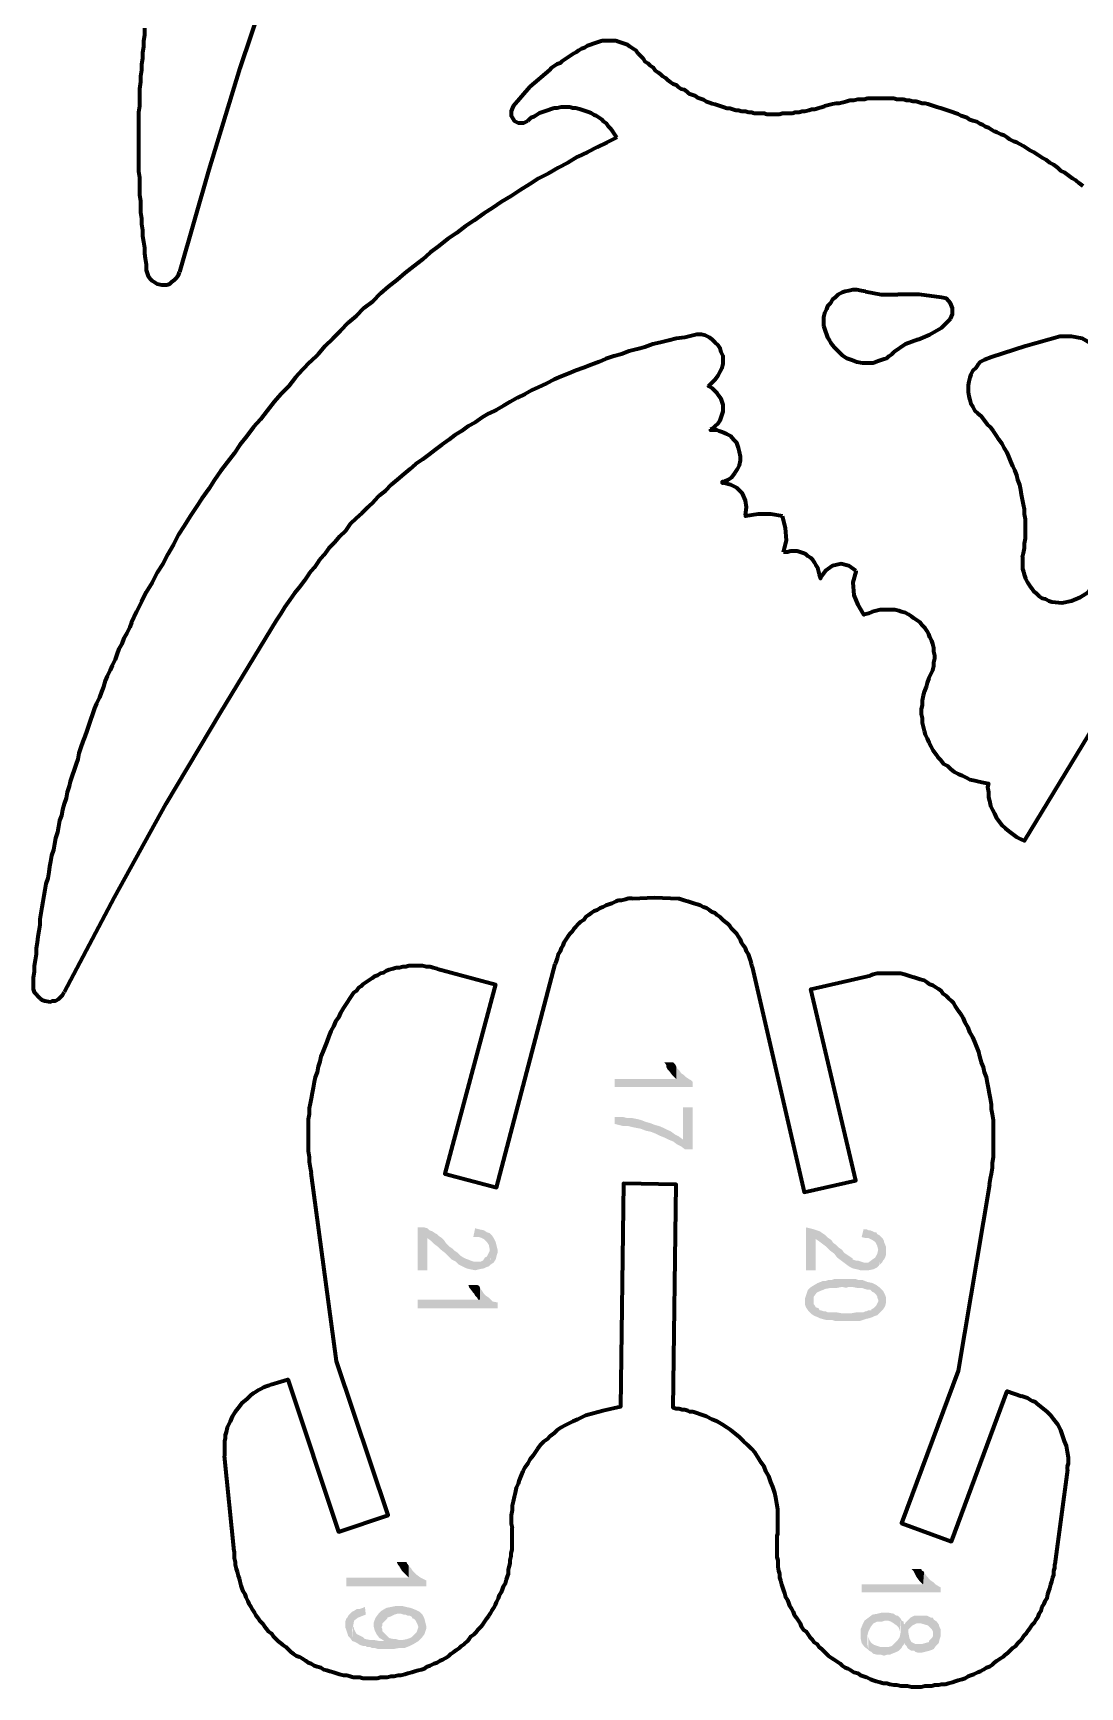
# Model space of a CAD drawing. Header units: inches. Extents: x -281 to 265, y -346 to 364.
# Drawn here: x -256.5 to -77.7, y -85.2 to 197.3 of the extents above; entities that cross this region are included whole.
import ezdxf

# ---------------------------------------------------------------- set-up
doc = ezdxf.new("R2010")
doc.units = ezdxf.units.IN
doc.layers.add('H', color=7, linetype='CONTINUOUS', lineweight=100)
doc.layers.add('P', color=250, linetype='CONTINUOUS', lineweight=100)

msp = doc.modelspace()

# ---------------------------------------------------------------- hatches: boundary and pattern name
at = {"layer": 'H', "linetype": 'CONTINUOUS'}
for points in [[(-143.83, 17.33), (-143.83, 18.17), (-144.17, 18.5), (-144.5, 18.67), (-145, 19), (-145.33, 19.33), (-145.83, 19.67), (-146.17, 20.17), (-146.5, 20.5), (-146.67, 20.83), (-146.67, 18.67), (-157.17, 18.67), (-157.17, 17.33)], [(-146.67, 20.83), (-146.83, 21.17), (-147.17, 21.5), (-148.67, 21.5), (-148.33, 21), (-148.33, 20.67), (-148.17, 20.33), (-147.83, 20), (-147.33, 19.33), (-146.67, 18.67)], [(-143.83, 6.67), (-143.83, 13.83), (-145.5, 13.83), (-145.5, 8.33), (-146.17, 8.83), (-146.83, 9.17), (-147.5, 9.67), (-148.17, 10), (-148.83, 10.33), (-149.67, 10.67), (-150.33, 10.83), (-151.17, 11.17), (-151.83, 11.33), (-152.67, 11.67), (-153.33, 11.83), (-154.17, 12), (-155, 12), (-155.67, 12.17), (-156.5, 12.17), (-157.17, 12.17), (-157.17, 11), (-156.5, 10.83), (-155.83, 10.67), (-155, 10.67), (-154.33, 10.5), (-153.5, 10.33), (-152.67, 10.17), (-151.83, 9.83), (-151, 9.67), (-150.17, 9.33), (-149.5, 9), (-148.67, 8.67), (-148, 8.33), (-147.17, 8), (-146.5, 7.5), (-145.83, 7.17), (-145.17, 6.67)], [(-178.33, -13), (-178.5, -10.5), (-178.5, -10.67), (-178.83, -11.33), (-179, -11.67), (-179.33, -11.83), (-179.67, -12.33), (-180, -12.5), (-180.33, -12.5), (-181, -12.5), (-181.33, -12.5), (-181.83, -12.33), (-182.17, -12.17), (-182.67, -12), (-183, -11.83), (-183.5, -11.5), (-183.83, -11.17), (-184, -11), (-184.5, -10.67), (-184.83, -10.33), (-185.33, -10), (-185.67, -9.67), (-186, -9.33), (-186.33, -8.83), (-186.67, -8.5), (-187.17, -8.17), (-187.5, -7.83), (-187.83, -7.67), (-188.33, -7.33), (-188.83, -7.17), (-189.17, -6.83), (-189.67, -6.67), (-190.17, -6.67), (-190.83, -6.67), (-190.83, -14), (-189.17, -14), (-189.17, -8.5), (-188.5, -9), (-188, -9.5), (-187.33, -10), (-186.83, -10.5), (-186.17, -11), (-185.67, -11.5), (-185, -12.17), (-184.33, -12.5), (-183.83, -13), (-183.17, -13.33), (-182.5, -13.67), (-181.83, -13.83), (-181, -14), (-180.33, -13.83), (-179.5, -13.67), (-179.17, -13.5), (-178.67, -13.33)], [(-177.17, -10.5), (-177.33, -9.83), (-177.5, -9.17), (-177.83, -8.5), (-178.17, -8), (-178.5, -7.67), (-179, -7.5), (-179.5, -7.17), (-180.33, -7), (-181, -6.83), (-181.33, -8.33), (-180.83, -8.33), (-180.33, -8.33), (-179.83, -8.5), (-179.5, -8.67), (-179, -9.17), (-178.67, -9.67), (-178.5, -10.5), (-178.5, -11.17), (-178.33, -12.17), (-178.33, -13), (-177.83, -12.67), (-177.5, -12.17), (-177.33, -11.5), (-177.17, -11)], [(-112, -13.17), (-112.17, -10.5), (-112.33, -11.17), (-112.67, -11.83), (-113.17, -12.17), (-113.83, -12.67), (-114.33, -12.67), (-114.67, -12.67), (-115.17, -12.5), (-115.67, -12.33), (-116, -12.33), (-116.5, -12.17), (-116.5, -12), (-117, -11.67), (-117.5, -11.33), (-118, -11), (-118.33, -10.5), (-118.83, -10.17), (-119.33, -9.67), (-119.83, -9.33), (-120.17, -8.83), (-120.67, -8.5), (-121.17, -8), (-121.67, -7.67), (-122.17, -7.33), (-122.67, -7.17), (-123.17, -7), (-123.83, -6.83), (-124.5, -6.67), (-124.5, -14), (-122.83, -14), (-122.83, -8.67), (-122.33, -9), (-121.67, -9.5), (-121, -10), (-120.33, -10.67), (-119.67, -11.17), (-119.17, -11.83), (-118.5, -12.33), (-117.83, -12.83), (-117.17, -13.33), (-116.5, -13.67), (-115.83, -13.83), (-115.17, -14), (-114.5, -14), (-113.83, -14), (-113, -13.83), (-112.33, -13.5)], [(-110.83, -10.5), (-110.83, -10), (-111.17, -9.17), (-111.17, -9), (-111.33, -8.67), (-111.83, -8.17), (-112, -8), (-112.33, -7.83), (-112.5, -7.5), (-112.83, -7.5), (-113.17, -7.33), (-113.5, -7.17), (-113.83, -7.17), (-114.17, -7), (-114.67, -7), (-115, -8.33), (-114.33, -8.5), (-113.83, -8.5), (-113.5, -8.67), (-113.17, -8.83), (-112.67, -9.17), (-112.33, -9.83), (-112.17, -10.5), (-112.17, -11.33), (-112.17, -11.67), (-112.17, -12.17), (-112, -12.67), (-112, -13.17), (-111.5, -12.67), (-111.33, -12.33), (-111.17, -12.17), (-111, -11.83), (-110.83, -11.33), (-110.83, -11)], [(-180.17, -17), (-180.33, -16.67), (-180.67, -16.5), (-182.17, -16.5), (-182, -17), (-181.83, -17.17), (-181.33, -17.83), (-181.17, -18), (-181, -18.33), (-180.67, -18.67), (-180.5, -19), (-180.17, -19)], [(-112.17, -21.5), (-112.17, -19), (-112.17, -19.33), (-112.33, -19.67), (-112.5, -20), (-113, -20.5), (-113.33, -20.67), (-113.33, -20.83), (-113.5, -20.83), (-113.83, -20.83), (-114.17, -21), (-114.33, -21), (-114.67, -21.17), (-115, -21.17), (-115.5, -21.17), (-115.83, -21.17), (-116.67, -21.33), (-117.5, -21.33), (-118.5, -21.33), (-119.33, -21.17), (-120.17, -21.17), (-120.5, -21.17), (-120.83, -21.17), (-121.17, -21), (-121.5, -21), (-122, -20.83), (-122.17, -20.83), (-122.33, -20.5), (-122.83, -20.33), (-123, -20), (-123.17, -19.83), (-123.17, -19.5), (-123.17, -19.17), (-123.33, -16.67), (-123.83, -17), (-124.17, -17.33), (-124.33, -17.83), (-124.5, -18.33), (-124.67, -18.83), (-124.67, -19.33), (-124.67, -19.83), (-124.5, -20.33), (-124.17, -20.83), (-123.83, -21.17), (-123.5, -21.5), (-123, -21.83), (-122.5, -22), (-122.17, -22.17), (-121.67, -22.33), (-121, -22.5), (-120.67, -22.5), (-120, -22.5), (-119.5, -22.67), (-119, -22.67), (-118.33, -22.67), (-117.83, -22.67), (-117.17, -22.67), (-116.67, -22.67), (-116, -22.67), (-115.33, -22.67), (-114.83, -22.5), (-114.33, -22.33), (-113.67, -22.17), (-113.17, -22), (-112.83, -21.83), (-112.33, -21.67)], [(-110.83, -19), (-110.83, -18.67), (-111, -18.17), (-111.33, -17.5), (-111.83, -17), (-112.5, -16.5), (-113.17, -16.17), (-114, -16), (-114.83, -15.67), (-115.5, -15.67), (-116, -15.5), (-116.5, -15.5), (-117, -15.5), (-117.5, -15.5), (-118, -15.5), (-118.5, -15.5), (-119, -15.5), (-119.67, -15.5), (-120.17, -15.67), (-120.67, -15.67), (-121.17, -15.83), (-121.67, -15.83), (-122, -16), (-122.5, -16.17), (-123.33, -16.67), (-123.17, -19.17), (-123.17, -18.5), (-122.67, -17.83), (-122, -17.5), (-121.5, -17.33), (-121.17, -17.17), (-120.17, -17), (-119.67, -17), (-119.17, -17), (-118.33, -16.83), (-117.67, -17), (-117.17, -16.83), (-116.67, -16.83), (-115.83, -17), (-115, -17), (-114.5, -17.17), (-114, -17.33), (-113.83, -17.33), (-113.5, -17.33), (-113.33, -17.5), (-113.17, -17.67), (-112.83, -17.83), (-112.5, -18.17), (-112.33, -18.5), (-112.33, -18.67), (-112.17, -19), (-112.17, -21.5), (-111.67, -21), (-111.33, -20.67), (-111, -20.17), (-110.83, -19.5)], [(-177.17, -20.5), (-177.17, -19.5), (-178, -19.33), (-178.33, -19), (-178.67, -18.67), (-179.17, -18.33), (-179.5, -18), (-179.83, -17.5), (-180.17, -17), (-180.17, -19), (-190.83, -19), (-190.83, -20.5)], [(-189.33, -68), (-189.33, -67), (-190, -66.67), (-190.33, -66.5), (-191, -66), (-191.67, -65.33), (-192, -64.83), (-192.33, -64.5), (-192.33, -66.5), (-203, -66.5), (-203, -68)], [(-192.33, -64.5), (-192.67, -64), (-192.67, -63.83), (-194.33, -63.83), (-194.33, -64), (-194.17, -64.33), (-194, -64.5), (-193.5, -65.33), (-192.33, -66.5)], [(-101.5, -69), (-101.5, -68.17), (-101.83, -68), (-102.33, -67.67), (-102.67, -67.33), (-103.17, -67), (-103.5, -66.67), (-103.83, -66.33), (-104.17, -65.83), (-104.33, -65.5), (-104.5, -67.67), (-115, -67.67), (-115, -69)], [(-104.33, -65.5), (-104.67, -65.33), (-104.83, -65), (-106.5, -65), (-106.17, -65.33), (-106, -65.67), (-105.67, -66.33), (-105.17, -67), (-104.5, -67.67)], [(-199.67, -72.83), (-199.83, -71.5), (-200.17, -71.67), (-200.67, -71.83), (-201.17, -71.83), (-201.67, -72.17), (-202, -72.33), (-202.67, -73), (-202.83, -73.33), (-203, -73.5), (-203.17, -74), (-203.17, -74.5), (-203.17, -75), (-203, -75.5), (-202.83, -76), (-202.67, -76.5), (-202.33, -76.83), (-202, -77.33), (-202, -76.33), (-202, -75.5), (-201.83, -74.67), (-201.67, -73.83), (-201, -73.33), (-200.17, -73)], [(-189.33, -74.83), (-189.5, -74.17), (-189.67, -73.5), (-190, -72.83), (-190.5, -72.33), (-190.67, -72.83), (-190.67, -73.33), (-190.67, -74.17), (-190.67, -74.83), (-190.83, -75.33), (-191, -75.83), (-191.33, -76.17), (-191.83, -76.67), (-192.17, -76.83), (-192.67, -77), (-193.5, -77.17), (-194, -77.17), (-194.5, -77), (-194.83, -77), (-195.67, -76.83), (-196, -76.5), (-196.33, -76.17), (-196.5, -77.33), (-197.33, -77.33), (-198.17, -77.17), (-198.83, -77.17), (-199.67, -77), (-199.83, -77), (-200.17, -76.67), (-200.5, -76.5), (-200.83, -76.33), (-201.17, -76.17), (-201.33, -76), (-201.5, -75.67), (-201.67, -75.33), (-201.67, -75.17), (-201.83, -74.83), (-202, -77.33), (-201.5, -77.5), (-201.17, -77.67), (-200.67, -78), (-200.17, -78.17), (-200, -78.17), (-199.67, -78.17), (-199.5, -78.33), (-199, -78.33), (-198.67, -78.5), (-198.17, -78.5), (-197.67, -78.67), (-196.83, -78.67), (-195.83, -78.67), (-195.33, -78.67), (-194.83, -78.67), (-193.83, -78.5), (-193, -78.5), (-192.17, -78.17), (-191.5, -77.83), (-190.67, -77.33), (-190.17, -76.83), (-189.67, -76.17), (-189.5, -75.67), (-189.33, -75.17)], [(-196.33, -76.17), (-196.83, -75.67), (-196.83, -75.33), (-197, -75), (-197, -72.17), (-197.5, -72.67), (-198, -73.33), (-198.33, -74.17), (-198.33, -74.83), (-198.17, -75.5), (-197.83, -76.17), (-197.33, -76.83), (-197, -77), (-196.5, -77.33)], [(-190.5, -72.33), (-191.17, -72), (-192, -71.67), (-192.83, -71.5), (-193.5, -71.33), (-194.5, -71.33), (-195.33, -71.5), (-196.17, -71.67), (-197, -72.17), (-197, -75), (-196.83, -74.67), (-196.83, -74.33), (-196.5, -74), (-196, -73.5), (-196, -73.33), (-195.5, -73.17), (-194.83, -72.83), (-194.33, -72.67), (-193.67, -72.67), (-193.17, -72.83), (-192.83, -72.83), (-192.5, -73), (-192.17, -73), (-191.83, -73.17), (-191.67, -73.5), (-191.5, -73.5), (-191.17, -73.83), (-191, -74.17), (-190.83, -74.5), (-190.67, -75)], [(-108.33, -73.5), (-108.83, -73), (-109, -73), (-109.33, -72.83), (-109.5, -72.67), (-110.33, -72.5), (-110.83, -72.5), (-111.67, -72.5), (-112.33, -72.67), (-113.17, -72.83), (-113.83, -73.33), (-114.5, -73.83), (-114.83, -74.5), (-115.17, -75.33), (-115.17, -76), (-115.17, -76.83), (-115, -77.67), (-114.5, -78.33), (-113.83, -78.83), (-114, -78), (-114, -77.17), (-114, -76.33), (-113.83, -75.67), (-113.5, -75), (-113, -74.33), (-112.33, -74), (-112, -74), (-111.5, -74), (-111, -73.83), (-110.5, -73.83), (-110, -74), (-109.5, -74.33), (-109, -74.67), (-108.67, -75), (-108.5, -75.5), (-108.5, -76)], [(-101.5, -76), (-101.5, -75.33), (-101.67, -75), (-101.83, -74.5), (-102.17, -74), (-102.67, -73.67), (-102.83, -73.33), (-103.17, -73.33), (-103.5, -73.17), (-103.83, -73), (-104.17, -73), (-105.67, -73), (-106, -73), (-106.67, -73.33), (-107.5, -74.17), (-107.67, -74.5), (-107.83, -74.33), (-107.83, -74), (-108.17, -73.83), (-108.33, -73.5), (-108.33, -74.33), (-108.33, -75.17), (-108.33, -75.83), (-108.5, -76.67), (-108.83, -77.17), (-109.33, -77.67), (-109.83, -78.17), (-110.33, -78.33), (-110.83, -78.33), (-111.33, -78.33), (-111.83, -78.33), (-112.33, -78.17), (-112.83, -78), (-113.33, -77.67), (-113.67, -77.17), (-113.83, -76.67), (-113.83, -76), (-113.83, -78.83), (-113.67, -79), (-113.33, -79.17), (-113, -79.5), (-112.33, -79.67), (-111.67, -79.67), (-111.17, -79.83), (-110.67, -79.67), (-110.17, -79.67), (-109.83, -79.5), (-109, -79.17), (-108.67, -79), (-108.33, -78.67), (-108.17, -78.5), (-108, -78.17), (-107.83, -78), (-107.67, -77.67), (-107.67, -77.83), (-107.33, -78.17), (-107.17, -78.5), (-107, -76), (-107, -75.67), (-107, -75.33), (-106.5, -74.83), (-106.33, -74.67), (-106, -74.5), (-105.67, -74.33), (-105.33, -74.33), (-104.83, -74.33), (-103.67, -74.67), (-103, -75.33), (-102.83, -75.67), (-102.83, -76), (-102.67, -78.67), (-102.33, -78.17), (-101.83, -77.67), (-101.67, -77), (-101.5, -76.5)], [(-102.67, -78.67), (-102.83, -76), (-102.83, -76.5), (-103, -76.83), (-103.17, -77), (-103.5, -77.33), (-103.5, -77.5), (-104.67, -77.83), (-105, -77.83), (-105.83, -77.83), (-106.5, -77.5), (-106.83, -76.83), (-107, -76), (-107.17, -78.5), (-107, -78.67), (-106.5, -79), (-106, -79), (-105.83, -79.17), (-105.33, -79.33), (-104.83, -79.33), (-104.17, -79.17), (-103.5, -79), (-103, -78.83)]]:
    msp.add_hatch(color=0, dxfattribs=at).paths.add_polyline_path(points)

# ---------------------------------------------------------------- linework, layer by layer
at = {"layer": 'P', "color": 0, "linetype": 'CONTINUOUS'}
for points in [[(-209.33, 226), (-215.33, 208.83), (-221.17, 191.33), (-226.5, 174), (-231.5, 156.5)], [(-237.5, 198.17), (-237.5, 197), (-237.67, 196), (-237.67, 195), (-237.83, 194), (-237.83, 193), (-238, 192), (-238, 191), (-238.17, 190), (-238.17, 189), (-238.33, 187.83), (-238.33, 186.83), (-238.33, 185.83), (-238.33, 184.83), (-238.5, 183.83), (-238.5, 182.83), (-238.5, 181.83), (-238.5, 180.83), (-238.5, 179.83), (-238.5, 178.67), (-238.5, 177.67), (-238.5, 176.67), (-238.5, 175.67), (-238.5, 174.67), (-238.5, 173.67), (-238.33, 172.67), (-238.33, 171.67), (-238.33, 170.67), (-238.33, 169.67), (-238.17, 168.67), (-238.17, 167.67), (-238.17, 166.67), (-238, 165.67), (-238, 164.67), (-237.83, 163.67), (-237.83, 162.67), (-237.67, 161.67), (-237.5, 160.67), (-237.5, 159.67), (-237.33, 158.83), (-237.17, 157.83), (-237.17, 156.83), (-237, 156.33), (-236.83, 155.83), (-236.5, 155.33), (-236.17, 155), (-235.83, 154.83), (-235.33, 154.5), (-234.5, 154.33), (-233.67, 154.33), (-233.17, 154.5), (-232.83, 154.83), (-232.33, 155.17), (-232, 155.5), (-231.67, 156), (-231.5, 156.5)], [(-153.17, 193.83), (-153.5, 194.33), (-154, 194.67), (-154.5, 195), (-155, 195.33), (-155.5, 195.5), (-156, 195.67), (-156.5, 195.83), (-157, 196), (-157.33, 196), (-157.83, 196), (-158.33, 196), (-158.83, 196), (-159.33, 196), (-159.83, 195.83), (-160.33, 195.67), (-160.83, 195.5), (-161.33, 195.33), (-161.83, 195.17), (-162.33, 194.83), (-162.83, 194.67), (-163.33, 194.33), (-163.83, 194), (-164.17, 193.83), (-164.67, 193.5), (-165.17, 193.17), (-165.67, 192.83), (-166.17, 192.5), (-166.5, 192.17), (-167, 192), (-167.5, 191.67), (-168, 191.33), (-168.33, 191), (-171.67, 188.17), (-174.5, 184.83), (-174.83, 184), (-174.83, 183.17), (-174.33, 182.33), (-173.67, 182), (-172.67, 182), (-172, 182.33)], [(-153.17, 193.83), (-152.67, 193.33), (-152.33, 193), (-152, 192.5), (-151.5, 192.17), (-151.17, 191.83), (-150.67, 191.5), (-150.33, 191), (-149.83, 190.67), (-149.33, 190.33), (-149, 190), (-148.5, 189.67), (-148.17, 189.33), (-147.67, 189), (-147.17, 188.67), (-146.67, 188.5), (-146.33, 188.17), (-145.83, 187.83), (-145.33, 187.67), (-144.83, 187.33), (-144.5, 187), (-144, 186.83), (-143.5, 186.67), (-143, 186.33), (-142.5, 186.17), (-142, 186), (-141.5, 185.67), (-141, 185.5), (-140.5, 185.33), (-140, 185.17), (-139.5, 185), (-139, 184.83), (-138.5, 184.67), (-138, 184.5), (-137.5, 184.5), (-137, 184.33), (-136.5, 184.17), (-136, 184.17), (-135.5, 184), (-134.83, 184), (-134.33, 183.83), (-133.83, 183.83), (-133.33, 183.67), (-132.83, 183.67), (-132.17, 183.67), (-131.67, 183.67), (-131.17, 183.5), (-130.67, 183.5), (-130.17, 183.5), (-129.5, 183.5), (-129, 183.5), (-128.5, 183.67), (-128, 183.67), (-127.33, 183.67), (-126.83, 183.67), (-126.33, 183.83), (-125.67, 183.83), (-125.17, 184), (-124.67, 184), (-124, 184.17), (-123.5, 184.33), (-123, 184.33), (-122.5, 184.5), (-121.83, 184.67), (-121.33, 184.83)], [(-156.83, 179.5), (-157.17, 180), (-157.5, 180.5), (-157.83, 181), (-158.17, 181.33), (-158.5, 181.83), (-159, 182.17), (-159.33, 182.5), (-159.83, 182.83), (-160.33, 183.17), (-160.67, 183.33), (-161.17, 183.67), (-161.67, 183.83), (-162.17, 184), (-162.67, 184.17), (-163.17, 184.33), (-163.83, 184.5), (-164.33, 184.5), (-164.83, 184.67), (-165.33, 184.67), (-165.83, 184.67), (-166.33, 184.67), (-167, 184.5), (-167.5, 184.5), (-168, 184.33), (-168.5, 184.17), (-169, 184), (-169.5, 183.83), (-170, 183.67), (-170.5, 183.33), (-171, 183), (-171.5, 182.83), (-172, 182.33)], [(-77.17, 171.17), (-77.83, 171.67), (-78.33, 172.17), (-79, 172.5), (-79.67, 173), (-80.33, 173.5), (-81, 173.83), (-81.5, 174.33), (-82.17, 174.83), (-82.83, 175.17), (-83.5, 175.67), (-84.17, 176), (-84.83, 176.5), (-85.67, 177), (-86.33, 177.33), (-86.83, 177.67), (-87.33, 178), (-88, 178.33), (-88.5, 178.67), (-89, 178.83), (-89.67, 179.17), (-90.17, 179.5), (-90.67, 179.83), (-91.17, 180), (-91.83, 180.33), (-92.33, 180.5), (-92.83, 180.83), (-93.33, 181.17), (-93.83, 181.33), (-94.33, 181.67), (-94.83, 181.83), (-95.33, 182.17), (-96, 182.33), (-96.5, 182.5), (-97, 182.83), (-97.5, 183), (-98, 183.17), (-98.5, 183.5), (-99, 183.67), (-99.5, 183.83), (-100, 184), (-100.5, 184.17), (-101, 184.33), (-101.5, 184.5), (-102.17, 184.67), (-102.67, 184.83), (-103.17, 185), (-103.67, 185.17), (-104.17, 185.33), (-104.67, 185.33), (-105.17, 185.5), (-105.67, 185.67), (-106.17, 185.67), (-106.83, 185.83), (-107.33, 185.83), (-107.83, 186), (-108.33, 186), (-109, 186), (-109.5, 186.17), (-110, 186.17), (-110.5, 186.17), (-111.17, 186.17), (-111.67, 186.17), (-112.17, 186.17), (-112.83, 186.17), (-113.33, 186.17), (-114, 186.17), (-114.5, 186), (-115.17, 186), (-115.67, 186), (-116.33, 185.83), (-117, 185.83), (-117.5, 185.67), (-118.17, 185.5), (-118.83, 185.33), (-119.33, 185.33), (-120, 185.17), (-120.67, 185), (-121.33, 184.83)], [(-156.83, 179.5), (-158.5, 178.67), (-160.17, 177.83), (-161.83, 177), (-163.5, 176.17), (-165.17, 175.17), (-166.83, 174.33), (-168.5, 173.33), (-170.17, 172.5), (-171.67, 171.5), (-173.33, 170.5), (-174.83, 169.5), (-176.5, 168.5), (-178, 167.5), (-179.5, 166.5), (-181.17, 165.33), (-182.67, 164.33), (-184.17, 163.17), (-185.67, 162.17), (-187.17, 161), (-188.67, 159.83), (-190, 158.67), (-191.5, 157.5), (-193, 156.33), (-194.33, 155.17), (-195.83, 154), (-197.17, 152.83), (-198.5, 151.5), (-200, 150.33), (-201.33, 149), (-202.67, 147.83), (-204, 146.5), (-205.33, 145.17), (-206.67, 143.83), (-207.83, 142.5), (-209.17, 141.17), (-210.5, 139.83), (-211.67, 138.5), (-212.83, 137), (-214.17, 135.67), (-215.33, 134.33), (-216.5, 132.83), (-217.67, 131.33), (-218.83, 130), (-220, 128.5), (-221.17, 127), (-222.17, 125.5), (-223.33, 124), (-224.5, 122.5), (-225.5, 121), (-226.5, 119.5), (-227.67, 117.83), (-228.67, 116.33), (-229.67, 114.83), (-230.67, 113.17), (-231.67, 111.67), (-232.5, 110), (-233.5, 108.33), (-234.33, 106.67), (-235.33, 105.17), (-236.17, 103.5), (-237.17, 101.83), (-238, 100.17), (-238.83, 98.5), (-239.67, 96.67), (-240, 95.83), (-240.5, 94.83), (-241, 94), (-241.33, 93), (-241.83, 92.17), (-242.17, 91.17), (-242.5, 90.33), (-243, 89.33), (-243.33, 88.5), (-243.83, 87.5), (-244.17, 86.67), (-244.5, 85.67), (-244.83, 84.83), (-245.17, 83.83), (-245.67, 82.83), (-246, 82), (-246.33, 81), (-246.67, 80), (-247, 79.17), (-247.33, 78.17), (-247.67, 77.17), (-248, 76.33), (-248.33, 75.33), (-248.67, 74.33), (-248.83, 73.33), (-249.17, 72.5), (-249.5, 71.5), (-249.83, 70.5), (-250.17, 69.5), (-250.33, 68.67), (-250.67, 67.67), (-250.83, 66.67), (-251.17, 65.67), (-251.5, 64.67), (-251.67, 63.67), (-252, 62.83), (-252.17, 61.83), (-252.33, 60.83), (-252.67, 59.83), (-252.83, 58.83), (-253, 57.83), (-253.33, 56.83), (-253.5, 55.83), (-253.67, 55), (-253.83, 54), (-254, 53), (-254.33, 52), (-254.5, 51), (-254.67, 50), (-254.83, 49), (-255, 48), (-255.17, 47), (-255.33, 46), (-255.33, 45), (-255.5, 44), (-255.67, 43), (-255.83, 42), (-256, 41), (-256, 40), (-256.17, 39), (-256.33, 38), (-256.33, 37), (-256.5, 36), (-256.5, 35), (-256.5, 34.5), (-256.5, 34), (-256.33, 33.5), (-256, 33.17), (-255.67, 32.83), (-255.33, 32.5), (-255, 32.17), (-254.5, 32), (-253.5, 31.83), (-253.17, 32), (-252.67, 32), (-252.17, 32.33), (-251.83, 32.67), (-251.5, 33), (-251.17, 33.5)], [(-114.33, 153.17), (-115, 153.33), (-115.83, 153.5), (-116.5, 153.5), (-117.17, 153.33), (-117.83, 153.17), (-118.33, 153), (-119, 152.67), (-119.5, 152.17), (-120, 151.83), (-120.33, 151.17), (-120.83, 150.67), (-121, 150.17), (-121.33, 149.5), (-121.5, 148.83), (-121.5, 148), (-121.5, 147.33)], [(-114.33, 153.17), (-111.67, 152.67), (-108.83, 152.67)], [(-101.33, 152.17), (-105.17, 152.67), (-108.83, 152.67)], [(-99.83, 148.5), (-99.5, 149.33), (-99.5, 150.33), (-99.83, 151.17), (-100.5, 152), (-101.33, 152.17)], [(-121.5, 147.33), (-121.33, 146.83), (-121.17, 146.33), (-121, 145.83), (-120.83, 145.33), (-120.5, 144.83), (-120.33, 144.5), (-120, 144), (-119.67, 143.67), (-119, 143), (-118.33, 142.33), (-117.5, 141.83), (-116.67, 141.5), (-115.83, 141.17), (-114.83, 141), (-114, 141), (-113, 141), (-112.17, 141.33), (-111.67, 141.5), (-111.17, 141.67), (-110.67, 141.83), (-110.33, 142.17), (-109.83, 142.5), (-109.5, 142.83)], [(-105.33, 145), (-103.33, 145.83), (-101.33, 147), (-99.83, 148.5)], [(-143.83, 145.67), (-145.17, 145.33), (-146.67, 145.17), (-148, 144.83), (-149.33, 144.5), (-150.67, 144.17), (-152, 143.67), (-153.33, 143.33), (-154.67, 143), (-156, 142.5), (-157.33, 142.17), (-158.67, 141.67), (-159.83, 141.17), (-161.17, 140.67), (-162.5, 140.17), (-163.83, 139.67), (-165, 139.17), (-166.33, 138.67), (-167.5, 138.17), (-168.83, 137.5), (-170.17, 136.83), (-171.33, 136.33), (-172.5, 135.67), (-173.83, 135), (-175, 134.33), (-176.17, 133.67), (-177.33, 133), (-178.67, 132.33), (-179.83, 131.67), (-181, 130.83), (-182.17, 130.17), (-183.33, 129.33), (-184.5, 128.67), (-185.5, 127.83), (-186.67, 127), (-187.83, 126.17), (-188.83, 125.33), (-190, 124.5), (-191.17, 123.67), (-192.17, 122.83), (-193.17, 122), (-194.33, 121), (-195.33, 120.17), (-196.33, 119.17), (-197.33, 118.33), (-198.33, 117.33), (-199.33, 116.33), (-200.33, 115.33), (-201.33, 114.5), (-202.33, 113.5), (-203.17, 112.33), (-204.17, 111.33), (-205, 110.33), (-206, 109.33), (-206.83, 108.17), (-207.67, 107.17), (-208.5, 106), (-209.33, 105), (-210.17, 103.83), (-211, 102.67), (-211.83, 101.67), (-212.67, 100.5), (-213.5, 99.33), (-214.17, 98.17), (-215, 97)], [(-140, 138.17), (-139.5, 138.83), (-139.17, 139.5), (-138.83, 140.17), (-138.67, 140.83), (-138.67, 141.5), (-138.67, 142.17), (-139, 142.83), (-139.17, 143.5), (-139.5, 144), (-140, 144.5), (-140.5, 145), (-141, 145.33), (-141.67, 145.67), (-142.33, 145.83), (-143.17, 145.83), (-143.83, 145.67)], [(-105.33, 145), (-107.5, 144.17), (-109.5, 142.83)], [(-75.67, 144.17), (-77.33, 145.17), (-79.17, 145.5), (-81.17, 145.5), (-87, 143.83), (-92.83, 142), (-94, 141.5), (-94.67, 141.17), (-95.17, 140.67), (-95.5, 140.17), (-96, 139.67), (-96.33, 139), (-96.5, 138.5), (-96.67, 137.83), (-96.83, 137.17), (-96.83, 136.5), (-96.83, 136), (-96.67, 135.33), (-96.5, 134.67), (-96.33, 134), (-96, 133.5), (-95.67, 132.83), (-95.17, 132.33)], [(-140, 138.17), (-141.17, 137), (-141.17, 137)], [(-140.83, 129.67), (-140.33, 129.83), (-140, 130.17), (-139.5, 130.67), (-139.17, 131.17), (-139, 131.67), (-138.83, 132.17), (-138.67, 132.67), (-138.67, 133.17), (-138.67, 133.83), (-138.83, 134.33), (-139, 134.83), (-139.33, 135.33), (-139.67, 135.83), (-140, 136.17), (-140.5, 136.67), (-141.17, 137)], [(-87.5, 107.83), (-87.33, 108.5), (-87.17, 109.33), (-87.17, 110.17), (-87, 111), (-87, 111.83), (-87, 112.67), (-87, 113.5), (-87, 114.33), (-87.17, 115.17), (-87.17, 116), (-87.33, 116.83), (-87.5, 117.67), (-87.67, 118.5), (-87.83, 119.33), (-88, 120.17), (-88.33, 121), (-88.5, 121.83), (-88.83, 122.67), (-89.17, 123.33), (-89.5, 124.17), (-89.83, 125), (-90.17, 125.67), (-90.67, 126.5), (-91, 127.17), (-91.5, 127.83), (-92, 128.67), (-92.5, 129.33), (-93, 130), (-93.5, 130.5), (-94, 131.17), (-94.5, 131.83), (-95.17, 132.33)], [(-140.83, 129.67), (-140.83, 129.5), (-140.83, 129.5)], [(-138.67, 120.67), (-138.33, 120.83), (-137.83, 121), (-137.17, 121.5), (-136.67, 122.17), (-136.17, 122.83), (-135.83, 123.5), (-135.67, 124.33), (-135.67, 125), (-135.83, 125.83), (-136, 126.5), (-136.33, 127.33), (-136.83, 127.83), (-137.33, 128.5), (-138, 128.83), (-138.83, 129.17), (-139.33, 129.33), (-139.67, 129.5), (-140.17, 129.5), (-140.83, 129.5)], [(-138.67, 120.67), (-138.83, 120.67), (-138.83, 120.5), (-138.67, 120.5)], [(-134.83, 115), (-134.67, 116.33), (-134.83, 117.5), (-135.33, 118.67), (-136.33, 119.67), (-137.33, 120.17), (-138.67, 120.5)], [(-128.5, 114.83), (-130.5, 115.17), (-132.67, 115.17), (-134.83, 114.83)], [(-134.83, 115), (-134.83, 114.83), (-134.83, 114.83)], [(-128.33, 108.67), (-127.83, 110.67), (-128, 112.83), (-128.5, 114.83)], [(-87.5, 107.83), (-87.5, 107.17), (-87.5, 106.5), (-87.5, 105.83), (-87.33, 105.33), (-87.17, 104.67), (-87, 104.17), (-86.67, 103.5), (-86.33, 103), (-86, 102.5), (-85.67, 102), (-85.17, 101.67), (-84.67, 101.17), (-84.17, 100.83), (-83.67, 100.67), (-83, 100.33), (-82.5, 100.17), (-80.83, 100), (-79.17, 100.33), (-77.67, 101), (-76.33, 101.83), (-75.17, 103.17), (-69.67, 112.33)], [(-122, 104.33), (-122.17, 104.83), (-122.33, 105.33), (-122.5, 106), (-122.83, 106.5), (-123, 106.83), (-123.33, 107.33), (-123.67, 107.67), (-124.17, 108), (-124.5, 108.33), (-125, 108.5), (-125.5, 108.67), (-126, 108.83), (-126.5, 108.83), (-127.17, 108.83), (-127.67, 108.67), (-128.33, 108.67)], [(-128.33, 108.67), (-128.33, 108.67)], [(-116, 105.5), (-117.17, 106.33), (-118.5, 106.67), (-120, 106.33), (-121.17, 105.5), (-122, 104.33)], [(-116, 105.5), (-116, 105.33), (-116.5, 103.5), (-116.33, 101.33), (-115.67, 99.67), (-114.67, 98), (-114.5, 98)], [(-122, 104.33), (-122, 104.17), (-122, 104.33)], [(-215, 97), (-224.5, 81.33), (-233.83, 65.67), (-242.67, 49.67), (-251.17, 33.5)], [(-103.5, 87.17), (-103.17, 87.83), (-102.83, 88.5), (-102.67, 89.17), (-102.67, 89.83), (-102.5, 90.5), (-102.5, 91), (-102.67, 91.67), (-102.67, 92.33), (-102.83, 93), (-103, 93.5), (-103.33, 94.17), (-103.5, 94.67), (-103.83, 95.17), (-104.17, 95.67), (-104.67, 96.17), (-105, 96.67), (-105.5, 97), (-106, 97.33), (-106.5, 97.67), (-107, 98), (-107.5, 98.33), (-108.17, 98.5), (-108.67, 98.67), (-109.33, 98.83), (-110, 98.83), (-110.5, 98.83), (-111.17, 98.83), (-111.83, 98.83), (-112.5, 98.67), (-113.17, 98.5), (-113.83, 98.17), (-114.5, 98)], [(-103.5, 87.17), (-103.83, 86.33), (-104, 85.67), (-104.33, 84.83), (-104.5, 84.17), (-104.67, 83.33), (-104.67, 82.5), (-104.83, 81.83), (-104.83, 81), (-104.67, 80.33), (-104.67, 79.5), (-104.5, 78.83), (-104.33, 78.17), (-104.17, 77.5), (-103.83, 76.83), (-103.5, 76.17), (-103.17, 75.5), (-102.83, 74.83), (-102.33, 74.17), (-102, 73.67), (-101.5, 73.17), (-101, 72.5), (-100.33, 72.17), (-99.83, 71.67), (-99.17, 71.17), (-98.5, 70.83), (-97.83, 70.5), (-97.17, 70.17), (-96.5, 69.83), (-95.67, 69.67), (-95, 69.5), (-94.17, 69.33), (-93.33, 69.17), (-93.5, 68.5), (-93.33, 67.67), (-93.33, 66.83), (-93.17, 66.17), (-93, 65.33), (-92.67, 64.67), (-92.33, 64), (-92, 63.33), (-91.5, 62.67), (-91, 62), (-90.5, 61.5), (-89.83, 61), (-89.17, 60.5), (-88.5, 60), (-87.83, 59.67), (-87.17, 59.33), (-66.17, 94)], [(-154.17, 49.5), (-154.83, 49.5), (-155.33, 49.33), (-156, 49.17), (-156.5, 49.17), (-157, 49), (-157.67, 48.67), (-158.17, 48.5), (-158.67, 48.33), (-159.17, 48), (-159.67, 47.83), (-160.17, 47.5), (-160.67, 47.33), (-161.17, 47), (-161.67, 46.67), (-162.17, 46.33), (-162.5, 45.83), (-163, 45.5), (-163.33, 45.17), (-163.83, 44.67), (-164.17, 44.33), (-164.5, 43.83), (-164.83, 43.5), (-165.17, 43), (-165.5, 42.5), (-165.83, 42), (-166, 41.5), (-166.33, 41), (-166.5, 40.5), (-166.83, 40), (-167, 39.33), (-167.17, 38.83), (-167.33, 38.33)], [(-154.17, 49.5), (-150.33, 49.67), (-146.33, 49.5)], [(-133.67, 37.83), (-133.83, 38.33), (-134, 39), (-134.17, 39.5), (-134.33, 40), (-134.67, 40.5), (-134.83, 41), (-135.17, 41.5), (-135.5, 42), (-135.67, 42.5), (-136, 43), (-136.33, 43.5), (-136.67, 43.83), (-137.17, 44.33), (-137.5, 44.83), (-137.83, 45.17), (-138.33, 45.5), (-138.67, 45.83), (-139.17, 46.33), (-139.67, 46.67), (-140, 47), (-140.5, 47.17), (-141, 47.5), (-141.5, 47.83), (-142, 48), (-142.5, 48.33), (-143, 48.5), (-143.67, 48.67), (-144.17, 48.83), (-144.67, 49), (-145.33, 49.17), (-145.83, 49.33), (-146.33, 49.5)], [(-187.5, 37.5), (-188.17, 37.67), (-188.67, 37.83), (-189.33, 37.83), (-190, 38), (-190.5, 38), (-191.17, 38), (-191.67, 38), (-192.33, 38), (-192.83, 37.83), (-193.33, 37.83), (-194, 37.67), (-194.5, 37.67), (-195, 37.5), (-195.67, 37.33), (-196.17, 37.17), (-196.67, 36.83), (-197.17, 36.67), (-197.67, 36.33), (-198.17, 36.17), (-198.67, 35.83), (-199.17, 35.5), (-199.67, 35.17), (-200.17, 34.83), (-200.5, 34.5), (-201, 34.17), (-201.33, 33.67), (-201.83, 33.33), (-202.17, 32.83), (-202.5, 32.33), (-202.83, 31.83), (-203.17, 31.33), (-203.5, 30.83)], [(-187.5, 37.5), (-177.5, 34.83), (-186.17, 2.5), (-177.33, 0.17), (-167.33, 38.33)], [(-133.67, 37.83), (-124.83, -0.67), (-116, 1.33), (-123.67, 34), (-113.5, 36.33)], [(-97.67, 29.17), (-98, 29.67), (-98.33, 30.17), (-98.67, 30.67), (-99, 31.17), (-99.33, 31.67), (-99.67, 32), (-100.17, 32.5), (-100.5, 32.83), (-101, 33.17), (-101.33, 33.67), (-101.83, 34), (-102.33, 34.33), (-102.83, 34.67), (-103.33, 34.83), (-103.83, 35.17), (-104.33, 35.5), (-105, 35.67), (-105.5, 35.83), (-106, 36), (-106.67, 36.17), (-107.17, 36.33), (-107.67, 36.5), (-108.33, 36.67), (-108.83, 36.67), (-109.5, 36.67), (-110, 36.67), (-110.67, 36.67), (-111.17, 36.67), (-111.83, 36.67), (-112.33, 36.67), (-113, 36.5), (-113.5, 36.33)], [(-203.5, 30.83), (-204, 30), (-204.33, 29.17), (-204.83, 28.5), (-205.17, 27.67), (-205.67, 26.83), (-206, 26), (-206.33, 25), (-206.67, 24.17), (-207, 23.33), (-207.33, 22.5), (-207.5, 21.67), (-207.83, 20.83), (-208, 19.83), (-208.33, 19), (-208.5, 18.17), (-208.67, 17.17), (-208.83, 16.33), (-209, 15.33), (-209.17, 14.5), (-209.33, 13.67), (-209.33, 12.67), (-209.5, 11.83), (-209.5, 10.83), (-209.5, 10), (-209.5, 9), (-209.5, 8.17), (-209.5, 7.17), (-209.5, 6.33), (-209.33, 5.33), (-209.33, 4.5), (-209.17, 3.5), (-209, 2.67)], [(-93.17, 0.67), (-93, 1.67), (-92.83, 2.5), (-92.67, 3.5), (-92.67, 4.33), (-92.5, 5.33), (-92.5, 6.17), (-92.5, 7.17), (-92.5, 8), (-92.5, 9), (-92.5, 9.83), (-92.5, 10.83), (-92.5, 11.67), (-92.67, 12.67), (-92.83, 13.5), (-92.83, 14.33), (-93, 15.33), (-93.17, 16.17), (-93.33, 17.17), (-93.5, 18), (-93.67, 19), (-94, 19.83), (-94.17, 20.67), (-94.5, 21.5), (-94.83, 22.5), (-95, 23.33), (-95.33, 24.17), (-95.67, 25), (-96, 25.83), (-96.5, 26.67), (-96.83, 27.5), (-97.33, 28.33), (-97.67, 29.17)], [(-215.83, -33.5), (-213, -32.67), (-204.33, -58.67), (-195.83, -55.83), (-204.67, -29.5), (-209, 2.67)], [(-129.33, -58.83), (-129.33, -58.33), (-129.33, -57.83), (-129.33, -57.33), (-129.33, -56.83), (-129.33, -56.33), (-129.33, -55.83), (-129.33, -55.33), (-129.33, -54.83), (-129.5, -53.83), (-129.67, -52.83), (-129.83, -52), (-130.17, -51), (-130.5, -50.17), (-130.83, -49.17), (-131.33, -48.33), (-131.67, -47.5), (-132.17, -46.83), (-132.67, -46), (-133.17, -45.17), (-133.83, -44.5), (-134.5, -43.83), (-135.17, -43.17), (-135.83, -42.5), (-136.5, -42), (-137.33, -41.33), (-138, -40.83), (-138.83, -40.33), (-139.67, -39.83), (-140.5, -39.5), (-141.5, -39), (-142.33, -38.67), (-143.33, -38.33), (-143.83, -38.17), (-144.33, -38.17), (-144.67, -38), (-145.17, -37.83), (-145.67, -37.83), (-146.17, -37.67), (-146.67, -37.67), (-147.17, -37.5), (-146.67, 0.67), (-155.67, 0.83), (-156.17, -37.33), (-159.17, -38), (-162.17, -38.83)], [(-93.17, 0.67), (-98.5, -31.17), (-108.17, -57.17), (-99.67, -60.33), (-90.17, -34.67), (-87.67, -35.5)], [(-215.83, -33.5), (-216.17, -33.67), (-216.67, -33.83), (-217.17, -34), (-217.67, -34.33), (-218, -34.5), (-218.5, -34.83), (-218.83, -35), (-219.33, -35.33), (-220, -36), (-220.83, -36.67), (-221.33, -37.33), (-222, -38.17), (-222.5, -39), (-222.83, -39.83), (-223.33, -40.83), (-223.5, -41.67), (-223.67, -42.17), (-223.67, -42.67), (-223.83, -43.17), (-223.83, -43.67), (-223.83, -44.17), (-223.83, -44.67), (-223.83, -45.17), (-223.83, -45.67)], [(-79.83, -48), (-79.83, -47.5), (-79.67, -47), (-79.67, -46.5), (-79.67, -46), (-79.83, -45), (-80, -44), (-80.33, -43.17), (-80.67, -42.17), (-81, -41.33), (-81.5, -40.33), (-82.17, -39.5), (-82.67, -38.83), (-83.33, -38.17), (-84.17, -37.5), (-85, -36.83), (-85.33, -36.5), (-85.83, -36.33), (-86.17, -36.17), (-86.67, -35.83), (-87.17, -35.67), (-87.67, -35.5)], [(-162.17, -38.83), (-162.83, -39.17), (-163.5, -39.5), (-164.33, -39.83), (-165, -40.17), (-165.67, -40.5), (-166.33, -40.83), (-167, -41.33), (-167.5, -41.83), (-168.17, -42.33), (-168.67, -42.83), (-169.33, -43.33), (-169.83, -43.83), (-170.33, -44.5), (-170.83, -45.17), (-171.17, -45.67), (-171.67, -46.33), (-172, -47), (-172.5, -47.67), (-172.83, -48.33), (-173.17, -49), (-173.5, -49.83), (-173.67, -50.5), (-174, -51.17), (-174.17, -52), (-174.33, -52.67), (-174.5, -53.5), (-174.67, -54.17), (-174.67, -55), (-174.83, -55.83), (-174.83, -56.5), (-174.83, -57.33), (-174.67, -58)], [(-222.17, -62), (-223.83, -45.67)], [(-79.83, -48), (-82, -64.17)], [(-222.17, -62), (-222.17, -62.67), (-222.17, -63.17), (-222, -63.83), (-222, -64.33), (-221.83, -65), (-221.67, -65.5), (-221.5, -66.17), (-221.33, -66.67), (-221.17, -67.17), (-221, -67.83), (-220.83, -68.33), (-220.67, -68.83), (-220.33, -69.33), (-220.17, -69.83), (-219.83, -70.5), (-219.67, -71), (-219.33, -71.5), (-219, -72), (-218.67, -72.5), (-218.5, -72.83), (-218.17, -73.33), (-217.83, -73.83), (-217.33, -74.33), (-217, -74.83), (-216.67, -75.17), (-216.33, -75.67), (-215.83, -76), (-215.5, -76.5), (-215.17, -76.83), (-214.67, -77.33), (-214.17, -77.67), (-213.83, -78), (-213.33, -78.33), (-212.83, -78.83), (-212.5, -79.17), (-212, -79.5), (-211.5, -79.83), (-211, -80), (-210.5, -80.33), (-210, -80.67), (-209.5, -81), (-209, -81.17), (-208.5, -81.5), (-208, -81.67), (-207.33, -81.83), (-206.83, -82.17), (-206.33, -82.33), (-205.83, -82.5), (-205.17, -82.67), (-204.67, -82.83), (-204.17, -83), (-203.5, -83.17), (-203, -83.17), (-202.33, -83.33), (-201.83, -83.5), (-201.33, -83.5), (-200.67, -83.5), (-200.17, -83.67), (-199.5, -83.67), (-199, -83.67), (-198.33, -83.67), (-197.67, -83.67), (-197.17, -83.5), (-196.5, -83.5), (-196, -83.5), (-195.33, -83.33), (-194.83, -83.33), (-194.17, -83.17), (-193.67, -83.17), (-193, -83), (-192.5, -82.83), (-191.83, -82.67), (-191.33, -82.5), (-190.67, -82.33), (-190.17, -82.17), (-189.67, -82), (-189.17, -81.67), (-188.67, -81.5), (-188, -81.17), (-187.5, -81), (-187, -80.67), (-186.5, -80.5), (-186, -80.17), (-185.5, -79.83), (-185.17, -79.5), (-184.67, -79.17), (-184.17, -78.83), (-183.67, -78.5), (-183.33, -78.17), (-182.83, -77.83), (-182.33, -77.33), (-182, -77), (-181.67, -76.5), (-181.17, -76.17), (-180.83, -75.83), (-180.5, -75.33), (-180, -74.83), (-179.67, -74.5), (-179.33, -74), (-179, -73.5), (-178.67, -73), (-178.33, -72.5), (-178.17, -72.17), (-177.83, -71.67), (-177.5, -71.17), (-177.33, -70.67), (-177, -70), (-176.83, -69.5), (-176.5, -69), (-176.33, -68.5), (-176.17, -68), (-175.83, -67.5), (-175.67, -66.83), (-175.5, -66.33), (-175.33, -65.83), (-175.33, -65.17), (-175.17, -64.67), (-175, -64), (-175, -63.5), (-174.83, -62.83), (-174.83, -62.33), (-174.67, -61.67), (-174.67, -61.17), (-174.67, -60.5), (-174.67, -59.83), (-174.67, -59.33), (-174.67, -58.67), (-174.67, -58)], [(-129.33, -58.83), (-129.5, -59.33), (-129.5, -60), (-129.5, -60.67), (-129.5, -61.17), (-129.5, -61.83), (-129.5, -62.33), (-129.5, -63), (-129.33, -63.5), (-129.33, -64.17), (-129.33, -64.67), (-129.17, -65.33), (-129, -65.83), (-129, -66.5), (-128.83, -67), (-128.67, -67.67), (-128.5, -68.17), (-128.33, -68.67), (-128.17, -69.17), (-128, -69.83), (-127.67, -70.33), (-127.5, -70.83), (-127.33, -71.33), (-127, -71.83), (-126.67, -72.33), (-126.5, -72.83), (-126.17, -73.33), (-125.83, -73.83), (-125.5, -74.33), (-125.33, -74.83), (-125, -75.33), (-124.5, -75.67), (-124.17, -76.17), (-123.83, -76.67), (-123.5, -77), (-123.17, -77.5), (-122.67, -77.83), (-122.33, -78.33), (-121.83, -78.67), (-121.5, -79), (-121, -79.5), (-120.67, -79.83), (-120.17, -80.17), (-119.67, -80.5), (-119.17, -80.83), (-118.67, -81.17), (-118.33, -81.5), (-117.83, -81.83), (-117.33, -82), (-116.83, -82.33), (-116.33, -82.67), (-115.67, -82.83), (-115.17, -83.17), (-114.67, -83.33), (-114.17, -83.5), (-113.5, -83.83), (-113, -84), (-112.5, -84.17), (-111.83, -84.33), (-111.33, -84.5), (-110.67, -84.5), (-110.17, -84.67), (-109.5, -84.83), (-109, -84.83), (-108.33, -85), (-107.83, -85), (-107.17, -85), (-106.5, -85.17), (-106, -85.17), (-105.33, -85.17), (-104.83, -85.17), (-104.17, -85), (-103.67, -85), (-103, -85), (-102.5, -84.83), (-101.83, -84.83), (-101.33, -84.67), (-100.67, -84.67), (-100.17, -84.5), (-99.5, -84.33), (-99, -84.17), (-98.5, -84), (-97.83, -83.83), (-97.33, -83.67), (-96.83, -83.33), (-96.33, -83.17), (-95.83, -83), (-95.17, -82.67), (-94.67, -82.5), (-94.17, -82.17), (-93.67, -81.83), (-93.17, -81.67), (-92.67, -81.33), (-92.33, -81), (-91.83, -80.67), (-91.33, -80.33), (-90.83, -80), (-90.5, -79.67), (-90, -79.33), (-89.5, -78.83), (-89.17, -78.5), (-88.67, -78.17), (-88.33, -77.67), (-88, -77.33), (-87.5, -76.83), (-87.17, -76.33), (-86.83, -76), (-86.5, -75.5), (-86.17, -75), (-85.83, -74.5), (-85.5, -74.17), (-85.17, -73.67), (-84.83, -73.17), (-84.67, -72.67), (-84.33, -72.17), (-84.17, -71.5), (-83.83, -71), (-83.67, -70.5), (-83.33, -70), (-83.17, -69.33), (-83, -68.83), (-82.83, -68.33), (-82.67, -67.67), (-82.5, -67.17), (-82.33, -66.5), (-82.17, -66), (-82.17, -65.33), (-82, -64.83), (-82, -64.17)]]:
    msp.add_lwpolyline(points, dxfattribs=at)

doc.saveas('drawing.dxf')
